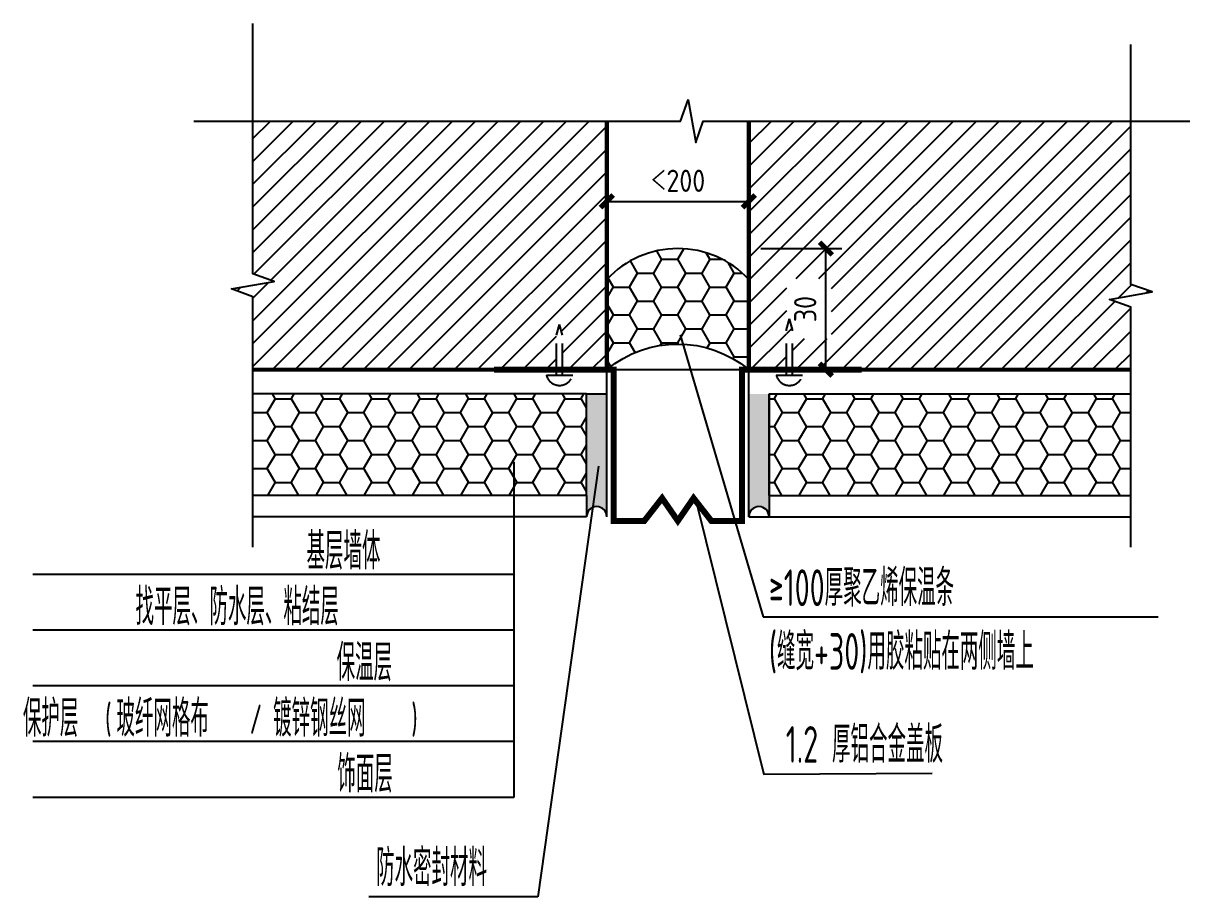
# Model space of a CAD drawing. Extents: x 27938 to 725830, y -209821 to 1628073.
# Drawn here: x 264914 to 267214, y 926512 to 928233 of the extents above; entities that cross this region are included whole.
import ezdxf

# ---------------------------------------------------------------- set-up
doc = ezdxf.new("R2010")
doc.units = 0
doc.header["$LTSCALE"] = 1000
doc.header["$MEASUREMENT"] = 0
doc.linetypes.add('DASH', pattern=[0.35, 0.25, -0.1])
for name, color, linetype in [('OTHER', 7, 'Continuous'), ('PUB_DIM', 3, 'Continuous'), ('PUB_TEXT', 4, 'Continuous')]:
    doc.layers.add(name, color=color, linetype=linetype)
doc.styles.get("Standard").update_dxf_attribs({"font": 'gbenor.shx', "bigfont": 'gbcbig.shx'})
doc.styles.add('STANDARD_T3', font='gbenor.shx', dxfattribs={"bigfont": 'gbcbig.shx'})
doc.dimstyles.new('STANDARD&&50', dxfattribs={"dimtxt": 175, "dimasz": 50, "dimexe": 125, "dimexo": 150, "dimgap": 75, "dimtad": 1, "dimdec": 0, "dimzin": 0, "dimdsep": 46, "dimtxsty": 'STANDARD_T3', "dimblk": 'ARCHTICK', "dimcen": 0.09, "dimadec": 0, "dimazin": 0, "dimtfac": 1, "dimtdec": 0, "dimtix": 1, "dimtmove": 2, "dimatfit": 3, "dimfxl": 1, "dimtolj": 1, "dimtzin": 0, "dimarcsym": 0})
pattern_1 = [(0, (-767155.19, -392914.43), (190.5, 109.9852), [127, -254]), (120, (-767155.19, -392914.43), (-190.499977, 109.98524), [127, -254]), (60, (-767155.19, -392914.43), (2.3e-05, 219.97044), [-254, 127])]
pattern_2 = [(0, (-767155.19, -392914.43), (190.5, 109.9852), [127, -254]), (120, (-767155.19, -392914.43), (-190.499977, 109.98524), [127, -254]), (60, (-767155.19, -392914.43), (2.3e-05, 219.97044), [-254, 127])]

# ---------------------------------------------------------------- blocks, each defined once
blk = doc.blocks.new('_ArchTick')
at = {"color": 0, "linetype": 'ByBlock', "const_width": 0.4}
blk.add_lwpolyline([(-0.5, -0.5), (0.5, 0.5)], dxfattribs=at)
blk = doc.blocks.new('*D285')
at = {"layer": 'Defpoints', "color": 0, "transparency": 16777216}
for p in [(988063.7, 1046683.7), (988725.3, 1046683.7), (988063.7, 1045728.9)]:
    blk.add_point(p, dxfattribs=at)
at = {"layer": 'PUB_DIM', "color": 0, "lineweight": -2, "transparency": 16777216}
for p, q in [((988213.7, 1046683.7), (988850.3, 1046683.7)), ((988725.3, 1045728.9), (988725.3, 1046683.7)), ((988213.7, 1045728.9), (988850.3, 1045728.9))]:
    blk.add_line(p, q, dxfattribs=at)
at = {"layer": 'PUB_DIM', "color": 0, "lineweight": -2, "transparency": 16777216, "xscale": 100, "yscale": 100, "zscale": 100}
for p, rotation in [((988725.3, 1046683.7), 90), ((988725.3, 1045728.9), 270)]:
    blk.add_blockref('_ArchTick', p, dxfattribs=dict(at, rotation=rotation))
at = {"layer": 'PUB_DIM', "color": 0, "transparency": 16777216, "insert": (988562.8, 1046206.3), "char_height": 175, "attachment_point": 5, "rotation": 90, "style": 'STANDARD_T3'}
blk.add_mtext('\\A1;30', dxfattribs=at)
blk = doc.blocks.new('*D286')
at = {"layer": 'Defpoints', "color": 0, "transparency": 16777216}
for p in [(986997.9, 1047408), (988117.9, 1047408), (988117.9, 1047055.5)]:
    blk.add_point(p, dxfattribs=at)
at = {"layer": 'PUB_DIM', "color": 0, "lineweight": -2, "transparency": 16777216}
for p, q in [((986997.9, 1047258), (986997.9, 1046930.5)), ((988117.9, 1047258), (988117.9, 1046930.5)), ((986997.9, 1047055.5), (988117.9, 1047055.5))]:
    blk.add_line(p, q, dxfattribs=at)
at = {"layer": 'PUB_DIM', "color": 0, "lineweight": -2, "transparency": 16777216, "xscale": 100, "yscale": 100, "zscale": 100, "rotation": 180}
blk.add_blockref('_ArchTick', (986997.9, 1047055.5), dxfattribs=at)
at = {"layer": 'PUB_DIM', "color": 0, "lineweight": -2, "transparency": 16777216, "xscale": 100, "yscale": 100, "zscale": 100}
blk.add_blockref('_ArchTick', (988117.9, 1047055.5), dxfattribs=at)
at = {"layer": 'PUB_DIM', "color": 0, "transparency": 16777216, "insert": (987557.9, 1047218), "char_height": 175, "attachment_point": 5, "style": 'STANDARD_T3'}
blk.add_mtext('\\A1;＜200', dxfattribs=at)
blk = doc.blocks.new('*D287')
at = {"layer": 'Defpoints', "color": 0, "transparency": 16777216}
for p in [(988063.7, 1046683.7), (988725.3, 1046683.7), (988063.7, 1045728.9)]:
    blk.add_point(p, dxfattribs=at)
at = {"layer": 'PUB_DIM', "color": 0, "lineweight": -2, "transparency": 16777216}
for p, q in [((988213.7, 1046683.7), (988850.3, 1046683.7)), ((988725.3, 1045728.9), (988725.3, 1046683.7)), ((988213.7, 1045728.9), (988850.3, 1045728.9))]:
    blk.add_line(p, q, dxfattribs=at)
at = {"layer": 'PUB_DIM', "color": 0, "lineweight": -2, "transparency": 16777216, "xscale": 100, "yscale": 100, "zscale": 100}
for p, rotation in [((988725.3, 1046683.7), 90), ((988725.3, 1045728.9), 270)]:
    blk.add_blockref('_ArchTick', p, dxfattribs=dict(at, rotation=rotation))
at = {"layer": 'PUB_DIM', "color": 0, "transparency": 16777216, "insert": (988562.8, 1046206.3), "char_height": 175, "attachment_point": 5, "rotation": 90, "style": 'STANDARD_T3'}
blk.add_mtext('\\A1;30', dxfattribs=at)
blk = doc.blocks.new('*D288')
at = {"layer": 'Defpoints', "color": 0, "transparency": 16777216}
for p in [(986997.9, 1047408), (988117.9, 1047408), (988117.9, 1047055.5)]:
    blk.add_point(p, dxfattribs=at)
at = {"layer": 'PUB_DIM', "color": 0, "lineweight": -2, "transparency": 16777216}
for p, q in [((986997.9, 1047258), (986997.9, 1046930.5)), ((988117.9, 1047258), (988117.9, 1046930.5)), ((986997.9, 1047055.5), (988117.9, 1047055.5))]:
    blk.add_line(p, q, dxfattribs=at)
at = {"layer": 'PUB_DIM', "color": 0, "lineweight": -2, "transparency": 16777216, "xscale": 100, "yscale": 100, "zscale": 100, "rotation": 180}
blk.add_blockref('_ArchTick', (986997.9, 1047055.5), dxfattribs=at)
at = {"layer": 'PUB_DIM', "color": 0, "lineweight": -2, "transparency": 16777216, "xscale": 100, "yscale": 100, "zscale": 100}
blk.add_blockref('_ArchTick', (988117.9, 1047055.5), dxfattribs=at)
at = {"layer": 'PUB_DIM', "color": 0, "transparency": 16777216, "insert": (987557.9, 1047218), "char_height": 175, "attachment_point": 5, "style": 'STANDARD_T3'}
blk.add_mtext('\\A1;＜200', dxfattribs=at)
blk = doc.blocks.new('A$C73107C6F')
h = blk.add_hatch()
h.set_pattern_fill('ANSI31', color=256, scale=80, style=0)
h.set_pattern_definition([(45, (-767155.19, -392914.43), (-89.802561, 89.802561), [])])
h.paths.add_polyline_path([(-93, 2459.4), (-93, 2731.3), (-69, 2815.7), (-45, 2731.3), (-45, 2459.4), (304.2, 2459.4), (304.2, 4419.3), (-2487.2, 4419.3), (-2487.2, 3214.3), (-2319.2, 3154.7), (-2655.2, 3095.5), (-2487.2, 3034.3), (-2487.2, 2459.4)])
h.paths.add_polyline_path([(4436.4, 2459.4), (4436.4, 2951.3), (4268.4, 3012.4), (4604.4, 3071.7), (4436.4, 3131.3), (4436.4, 4419.3), (1424.2, 4419.3), (1424.2, 2459.4), (1720.2, 2459.4), (1720.2, 2775.8), (1744.2, 2860.3), (1768.2, 2775.8), (1768.2, 2459.4)])
h.paths.add_polyline_path([(1724.5, 2703.9), (2077, 2703.9), (2077, 3176.4), (1724.5, 3176.4)], flags=16)
h = blk.add_hatch()
h.set_pattern_fill('ANSI31', color=256, scale=80, style=0)
h.set_pattern_definition([(45, (-767155.19, -392914.43), (-89.802561, 89.802561), [])])
h.paths.add_polyline_path([(-93, 2459.4), (-93, 2731.3), (-69, 2815.7), (-45, 2731.3), (-45, 2459.4), (304.2, 2459.4), (304.2, 4419.3), (-2487.2, 4419.3), (-2487.2, 3214.3), (-2319.2, 3154.7), (-2655.2, 3095.5), (-2487.2, 3034.3), (-2487.2, 2459.4)])
h.paths.add_polyline_path([(4436.4, 2459.4), (4436.4, 2951.3), (4268.4, 3012.4), (4604.4, 3071.7), (4436.4, 3131.3), (4436.4, 4419.3), (1424.2, 4419.3), (1424.2, 2459.4), (1720.2, 2459.4), (1720.2, 2775.8), (1744.2, 2860.3), (1768.2, 2775.8), (1768.2, 2459.4)])
h.paths.add_polyline_path([(1724.5, 2703.9), (2077, 2703.9), (2077, 3176.4), (1724.5, 3176.4)], flags=16)
h = blk.add_hatch()
h.set_pattern_fill('HONEY', color=256, scale=80, style=0)
h.set_pattern_definition(pattern_1)
h.paths.add_polyline_path([(1423.7, 2459.4), (1424.2, 2459.4), (1424.2, 3170.8, 0.433566), (304.2, 3170.8), (304.2, 2459.4, -0.360336)])
h = blk.add_hatch()
h.set_pattern_fill('HONEY', color=256, scale=80, style=0)
h.set_pattern_definition(pattern_2)
h.paths.add_polyline_path([(1423.7, 2459.4), (1424.2, 2459.4), (1424.2, 3170.8, 0.433566), (304.2, 3170.8), (304.2, 2459.4, -0.360336)])
h = blk.add_hatch()
h.set_pattern_fill('HONEY', color=256, scale=80, style=0)
h.set_pattern_definition(pattern_1)
h.paths.add_polyline_path([(144.2, 1467), (144.2, 2267), (-2488.2, 2267), (-2488.2, 1467)])
h.paths.add_polyline_path([(1584.2, 2267), (1584.2, 1467), (4437.4, 1467), (4437.4, 2267)])
h = blk.add_hatch()
h.set_pattern_fill('HONEY', color=256, scale=80, style=0)
h.set_pattern_definition(pattern_2)
h.paths.add_polyline_path([(144.2, 1467), (144.2, 2267), (-2488.2, 2267), (-2488.2, 1467)])
h.paths.add_polyline_path([(1584.2, 2267), (1584.2, 1467), (4437.4, 1467), (4437.4, 2267)])
for points in [[(304.2, 2267), (144.2, 2267), (144.2, 1467), (144.2, 1299, -1), (304.2, 1299)], [(304.2, 2267), (144.2, 2267), (144.2, 1467), (144.2, 1299, -1), (304.2, 1299)], [(1424.2, 2267), (1584.2, 2267), (1584.2, 1467), (1584.2, 1299, 1), (1424.2, 1299)], [(1424.2, 2267), (1584.2, 2267), (1584.2, 1467), (1584.2, 1299, 1), (1424.2, 1299)]]:
    blk.add_hatch(color=256).paths.add_polyline_path(points)
at = {"linetype": 'DASH'}
for p, q in [((1720.2, 2775.8), (1744.2, 2860.3)), ((1720.2, 2775.8), (1744.2, 2860.3)), ((1768.2, 2775.8), (1744.2, 2860.3)), ((1768.2, 2775.8), (1744.2, 2860.3)), ((-93, 2731.3), (-69, 2815.7)), ((-93, 2731.3), (-69, 2815.7)), ((-45, 2731.3), (-69, 2815.7)), ((-45, 2731.3), (-69, 2815.7)), ((1720.2, 2414.5), (1720.2, 2775.8)), ((1720.2, 2414.5), (1720.2, 2775.8)), ((1768.2, 2414.5), (1768.2, 2775.8)), ((1768.2, 2414.5), (1768.2, 2775.8)), ((-93, 2414.7), (-93, 2731.3)), ((-93, 2414.7), (-93, 2731.3)), ((-45, 2414.7), (-45, 2731.3)), ((-45, 2414.7), (-45, 2731.3)), ((-173, 2414.7), (35, 2414.7)), ((-173, 2414.7), (35, 2414.7)), ((1640.2, 2414.5), (1848.2, 2414.5)), ((1640.2, 2414.5), (1848.2, 2414.5))]:
    blk.add_line(p, q, dxfattribs=at)
for p, q in [((304.2, 2459), (-2487.2, 2459)), ((304.2, 2459), (-2487.2, 2459)), ((304.2, 1299), (304.2, 2459)), ((304.2, 1299), (304.2, 2459)), ((358.4, 2459), (1424.2, 2459)), ((358.4, 2459), (1424.2, 2459)), ((4437.4, 2459), (1424.2, 2459)), ((1424.2, 1299), (1424.2, 2459)), ((4437.4, 2459), (1424.2, 2459)), ((1424.2, 1299), (1424.2, 2459)), ((144.2, 2267), (-2487.2, 2267)), ((144.2, 2267), (-2487.2, 2267)), ((144.2, 1467), (144.2, 2267)), ((144.2, 2267), (304.2, 2267)), ((144.2, 1467), (144.2, 2267)), ((144.2, 2267), (304.2, 2267)), ((1584.2, 2267), (4436.4, 2267)), ((1584.2, 1467), (1584.2, 2267)), ((1584.2, 2267), (1584.2, 1299)), ((1584.2, 2267), (4436.4, 2267)), ((1584.2, 1467), (1584.2, 2267)), ((1584.2, 2267), (1584.2, 1299)), ((144.2, 1467), (-2487.2, 1467)), ((144.2, 1467), (-2487.2, 1467)), ((144.2, 1467), (144.2, 1299)), ((144.2, 1467), (144.2, 1299)), ((1584.2, 1467), (4436.4, 1467)), ((1584.2, 1467), (4436.4, 1467)), ((144.2, 1299), (-2487.2, 1299)), ((144.2, 1299), (-2487.2, 1299)), ((1424.2, 1299), (4436.4, 1299)), ((1424.2, 1299), (4436.4, 1299))]:
    blk.add_line(p, q)
at = {"const_width": 32}
for points in [[(304.2, 4419.3), (304.2, 2459), (-2487.2, 2459.4)], [(304.2, 4419.3), (304.2, 2459), (-2487.2, 2459.4)], [(4437.4, 2459.4), (1424.2, 2459.4), (1424.2, 4419.3)], [(4437.4, 2459.4), (1424.2, 2459.4), (1424.2, 4419.3)]]:
    blk.add_lwpolyline(points, dxfattribs=at)
for points in [[(304.2, 2459.4), (-2487.2, 2459.4)], [(304.2, 2459.4), (-2487.2, 2459.4)], [(4437.4, 2459.4), (1424.2, 2459.4)], [(4437.4, 2459.4), (1424.2, 2459.4)]]:
    blk.add_lwpolyline(points)
at = {"linetype": 'DASH'}
for centre in [(-69, 2442.3), (-69, 2442.3), (1744.2, 2442.1), (1744.2, 2442.1)]:
    blk.add_arc(centre, 107.6, 194.86282, 345.13718, dxfattribs=at)
for centre in [(224.2, 1299), (224.2, 1299), (1504.2, 1299), (1504.2, 1299)]:
    blk.add_arc(centre, 80, 0, 180)
at = {"layer": 'OTHER'}
blk.add_line((-2712.2, 4419.3), (760.2, 4419.3), dxfattribs=at)
blk.add_line((-2712.2, 4419.3), (760.2, 4419.3), dxfattribs=at)
at = {"layer": 'PUB_DIM'}
for p, q in [((304.2, 2459), (304.2, 4419.3)), ((304.2, 2459), (304.2, 4419.3)), ((1424.2, 2459), (1424.2, 4419.3)), ((1424.2, 2459), (1424.2, 4419.3)), ((883.4, 2732.5), (1536.8, 510.7)), ((883.4, 2732.5), (1536.8, 510.7)), ((-429.4, 1731.6), (-429.4, 844.5)), ((-429.4, 1731.6), (-429.4, 844.5)), ((239.1, 1696.9), (-239.1, -1696.9)), ((239.1, 1696.9), (-239.1, -1696.9)), ((1008.7, 1419.7), (1542.1, -733.9)), ((1008.7, 1419.7), (1542.1, -733.9)), ((-429.4, 844.5), (-4224.4, 844.5)), ((-429.4, 844.5), (-4224.4, 844.5)), ((-429.4, 844.5), (-429.4, -913.9)), ((-429.4, 844.5), (-429.4, -913.9)), ((1536.8, 510.7), (4651.8, 510.7)), ((1536.8, 510.7), (4651.8, 510.7)), ((-429.4, 404.9), (-4224.4, 404.9)), ((-429.4, 404.9), (-4224.4, 404.9)), ((-429.4, -34.7), (-4224.4, -34.7)), ((-429.4, -34.7), (-4224.4, -34.7)), ((-429.4, -474.3), (-4224.4, -474.3)), ((-429.4, -474.3), (-4224.4, -474.3)), ((2870.1, -725.2), (1542.1, -733.9)), ((2870.1, -725.2), (1542.1, -733.9)), ((-429.4, -913.9), (-4224.4, -913.9)), ((-429.4, -913.9), (-4224.4, -913.9)), ((-239.1, -1696.9), (-1572, -1696.9)), ((-239.1, -1696.9), (-1572, -1696.9))]:
    blk.add_line(p, q, dxfattribs=at)
for points in [[(-2487.2, 1059), (-2487.2, 3034.3), (-2655.2, 3095.5), (-2319.2, 3154.7), (-2487.2, 3214.3), (-2487.2, 5189.6)], [(-2487.2, 1059), (-2487.2, 3034.3), (-2655.2, 3095.5), (-2319.2, 3154.7), (-2487.2, 3214.3), (-2487.2, 5189.6)], [(4436.4, 1059), (4436.4, 2951.3), (4268.4, 3012.4), (4604.4, 3071.7), (4436.4, 3131.3), (4436.4, 5023.6)], [(4436.4, 1059), (4436.4, 2951.3), (4268.4, 3012.4), (4604.4, 3071.7), (4436.4, 3131.3), (4436.4, 5023.6)], [(-2952.2, 4419.3), (884.6, 4419.3), (945.7, 4587.3), (1005, 4251.3), (1064.6, 4419.3), (4901.4, 4419.3)], [(-2952.2, 4419.3), (884.6, 4419.3), (945.7, 4587.3), (1005, 4251.3), (1064.6, 4419.3), (4901.4, 4419.3)]]:
    blk.add_lwpolyline(points, dxfattribs=at)
blk.add_lwpolyline([(304.2, 2459.4, -0.360536), (1424.2, 2459, -6.327085)], format="xyb", dxfattribs=at)
blk.add_lwpolyline([(304.2, 2459.4, -0.360536), (1424.2, 2459, -6.327085)], format="xyb", dxfattribs=at)
at = {"layer": 'PUB_DIM', "const_width": 48}
blk.add_lwpolyline([(2313.4, 2459), (1369.9, 2459), (1369.9, 1266.4), (1128.6, 1266.4), (988.2, 1445.8), (864.2, 1266.4), (740.1, 1445.8), (599.7, 1266.4), (358.4, 1266.4), (358.4, 2459), (-585.1, 2459)], dxfattribs=at)
blk.add_lwpolyline([(2313.4, 2459), (1369.9, 2459), (1369.9, 1266.4), (1128.6, 1266.4), (988.2, 1445.8), (864.2, 1266.4), (740.1, 1445.8), (599.7, 1266.4), (358.4, 1266.4), (358.4, 2459), (-585.1, 2459)], dxfattribs=at)
at = {"layer": 'PUB_DIM'}
blk.add_arc((864.2, 2646.4), 767.2, 43.1202, 136.8798, dxfattribs=at)
blk.add_arc((864.2, 2646.4), 767.2, 43.1202, 136.8798, dxfattribs=at)
at = {"layer": 'PUB_TEXT', "width": 0.7}
for s, height, p in [('基层墙体', 289.36, (-2064.8, 883.5)), ('基层墙体', 289.36, (-2064.8, 883.5)), ('≥100厚聚乙烯保温条', 289.362, (1582.1, 594.7)), ('≥100厚聚乙烯保温条', 289.362, (1582.1, 594.7)), ('找平层、防水层、粘结层', 289.362, (-3413.6, 443.9)), ('找平层、防水层、粘结层', 289.362, (-3413.6, 443.9)), ('(缝宽+30)用胶粘贴在两侧墙上', 289.362, (1582.1, 92.2)), ('(缝宽+30)用胶粘贴在两侧墙上', 289.362, (1582.1, 92.2)), (' 保温层', 289.36, (-1937.1, 4.3)), (' 保温层', 289.36, (-1937.1, 4.3)), ('保护层', 289.36, (-4301.7, -435.3)), ('保护层', 289.36, (-4301.7, -435.3)), ('(', 231.5, (-3653.8, -412.9)), ('(', 231.5, (-3653.8, -412.9)), ('玻纤网格布', 289.36, (-3563.7, -435.3)), ('玻纤网格布', 289.36, (-3563.7, -435.3)), ('/', 231.5, (-2514, -412.9)), ('/', 231.5, (-2514, -412.9)), ('镀锌钢丝网', 289.36, (-2328.2, -435.3)), ('镀锌钢丝网', 289.36, (-2328.2, -435.3)), (')', 231.5, (-1238.3, -412.9)), (')', 231.5, (-1238.3, -412.9)), ('1.2 厚铝合金盖板', 289.36, (1715.8, -641.2)), ('1.2 厚铝合金盖板', 289.36, (1715.8, -641.2)), ('饰面层', 289.36, (-1821.4, -874.9)), ('饰面层', 289.36, (-1821.4, -874.9)), ('防水密封材料', 289.36, (-1515.9, -1612.9)), ('防水密封材料', 289.36, (-1515.9, -1612.9))]:
    blk.add_text(s, height=height, dxfattribs=at).set_placement(p)
at = {"layer": 'PUB_DIM'}
for p1, p2, distance, text, picture, middle in [((304.2, 4138.1), (1424.2, 4138.1), -352.4, '＜200', '*D286', (864.2, 3948.2)), ((304.2, 4138.1), (1424.2, 4138.1), -352.4, '＜200', '*D288', (864.2, 3948.2)), ((1369.9, 2459), (1369.9, 3413.9), -661.6, '30', '*D285', (1869, 2936.5)), ((1369.9, 2459), (1369.9, 3413.9), -661.6, '30', '*D287', (1869, 2936.5))]:
    dim = blk.add_aligned_dim(p1=p1, p2=p2, distance=distance, text=text, dimstyle='STANDARD&&50', override={"dimasz": 100}, dxfattribs=at)
    dim.commit()
    dim.dimension.update_dxf_attribs({"geometry": picture, "text_midpoint": middle, "insert": (-986693.8, -1043269.9)})

msp = doc.modelspace()

# ---------------------------------------------------------------- block references
at = {"xscale": 0.25, "yscale": 0.25, "zscale": 0.25}
msp.add_blockref('A$C73107C6F', (265988.9, 926935.9), dxfattribs=at)

doc.saveas('drawing.dxf')
